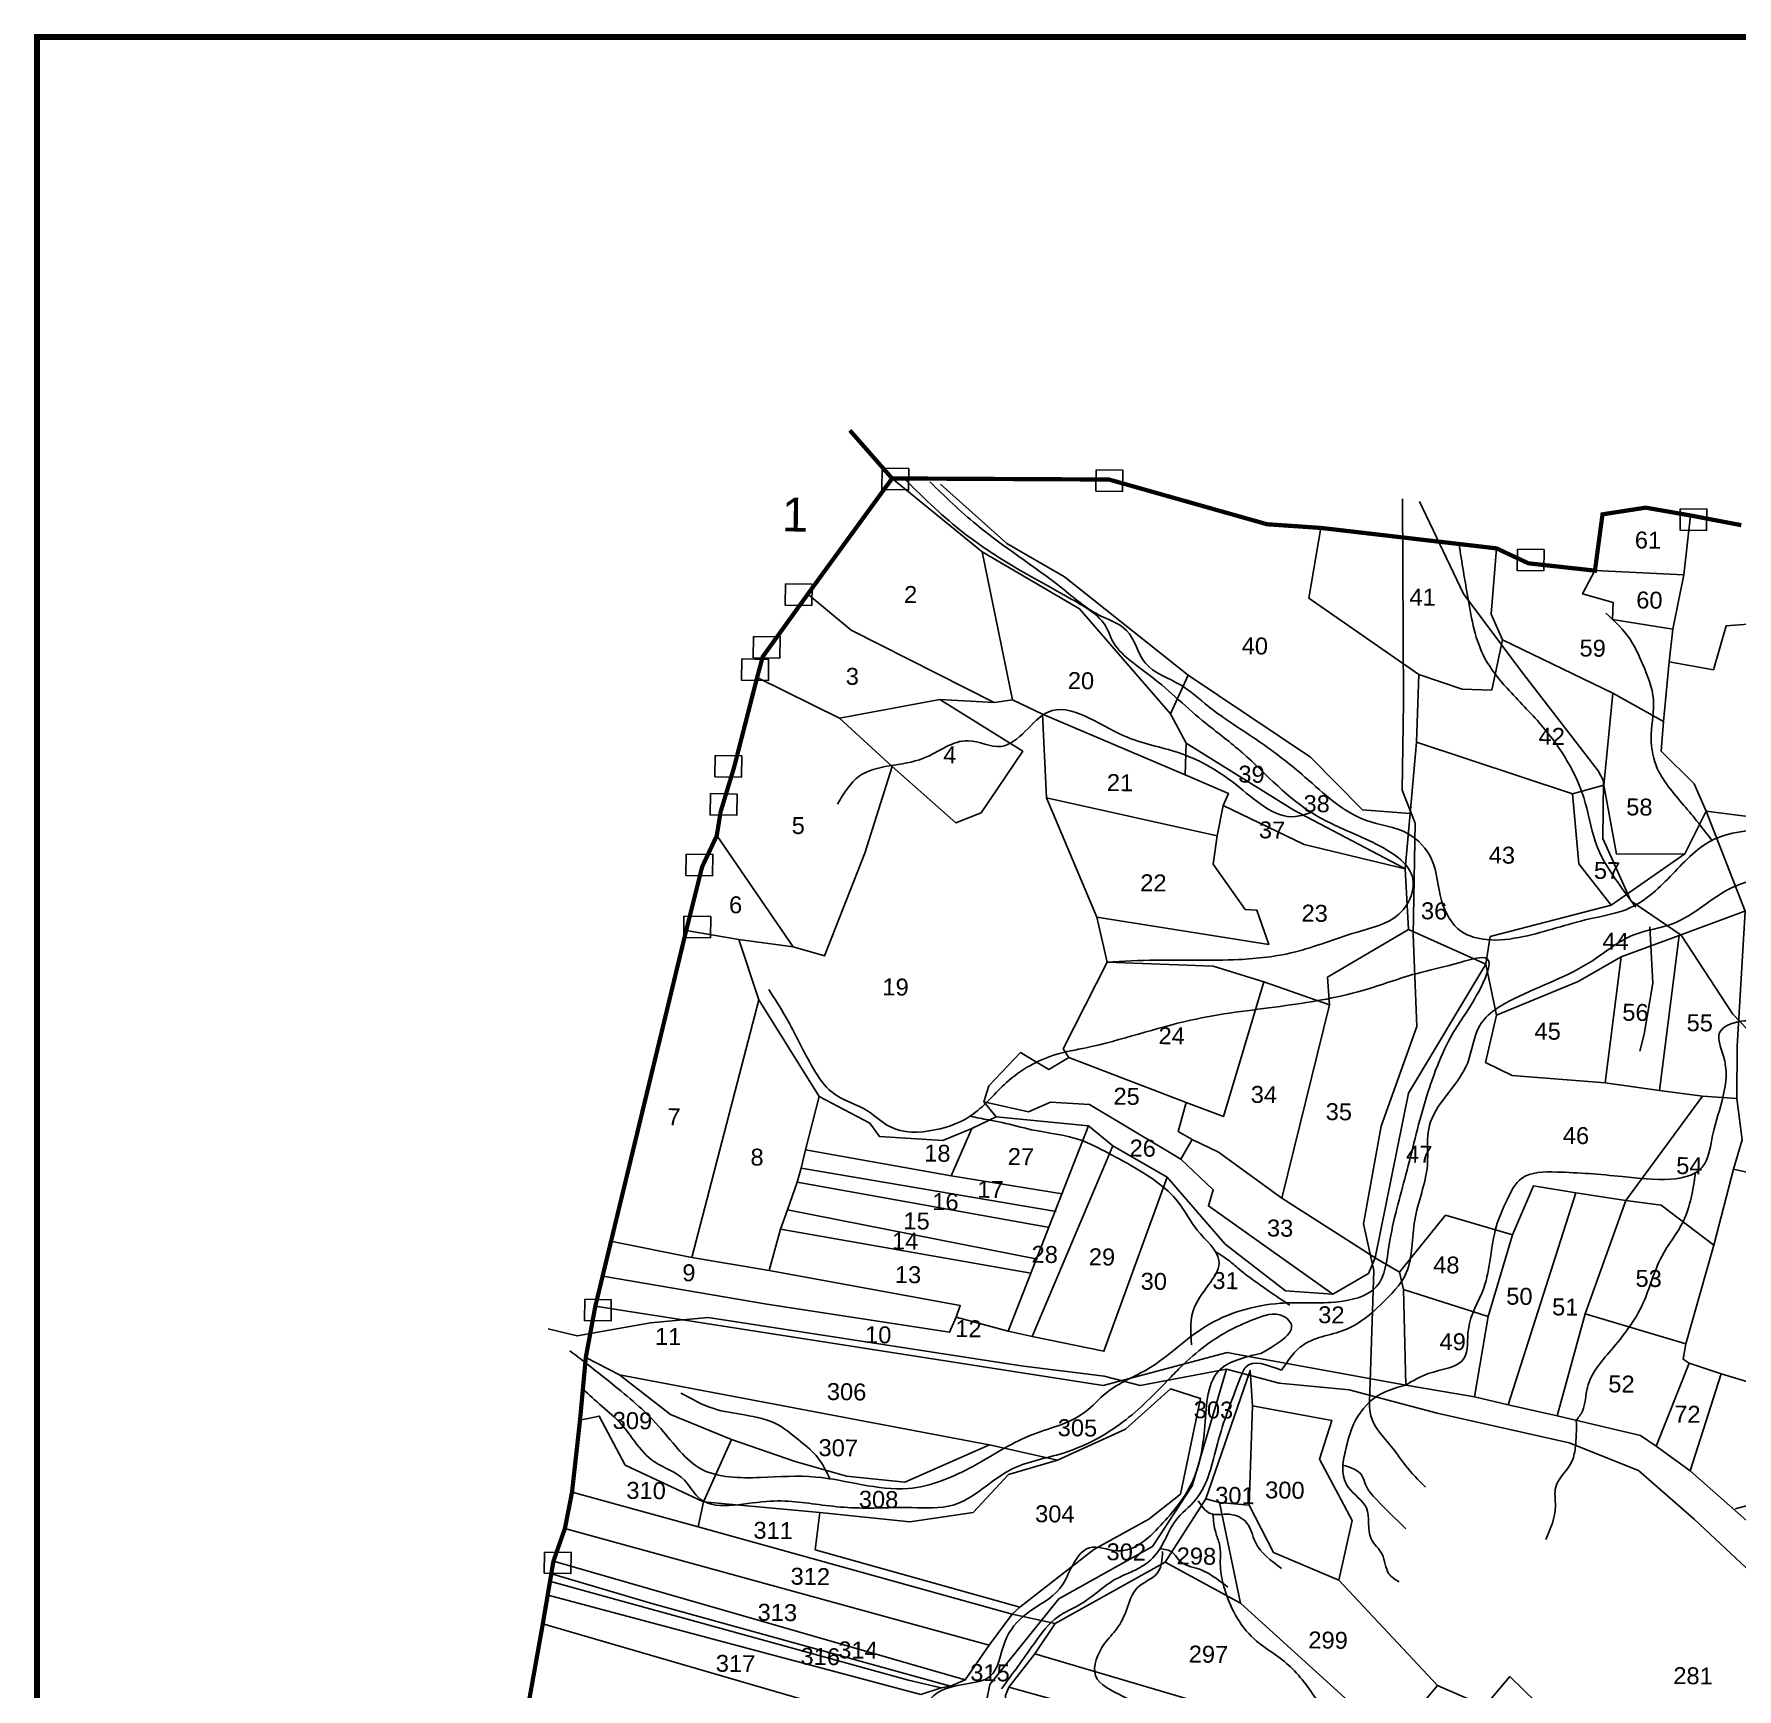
# Model space of a CAD drawing. Header units: inches. Extents: x 188154 to 219324, y 1610300 to 1617572.
# Drawn here: x 188154 to 190195, y 1614279 to 1616262 of the extents above; entities that cross this region are included whole.
import ezdxf
from ezdxf.enums import TextEntityAlignment as Align

# ---------------------------------------------------------------- set-up
doc = ezdxf.new("R2010")
doc.units = ezdxf.units.IN
doc.header["$LTSCALE"] = 15
doc.header["$MEASUREMENT"] = 0
for name, color, linetype in [('PAPER SIZE', 5, 'Continuous'), ('PLOTS', 7, 'Continuous'), ('PLOTS NO', 7, 'Continuous'), ('ROAD', 1, 'Continuous'), ('STREAM', 4, 'Continuous'), ('VILLAGE BOUNDARY STONES', 1, 'Continuous'), ('VILLAGE BOUNDAY', 5, 'Continuous')]:
    doc.layers.add(name, color=color, linetype=linetype)
doc.styles.get("Standard").update_dxf_attribs({"font": 'arial.ttf'})

msp = doc.modelspace()

# ---------------------------------------------------------------- linework, layer by layer
at = {"layer": 'PAPER SIZE', "color": 5, "const_width": 7.11}
msp.add_lwpolyline([(193061.1, 1616258.8), (188158, 1616258.8), (188158, 1611298.8), (193061.1, 1611298.8)], close=True, dxfattribs=at)
at = {"layer": 'PLOTS'}
for points in [[(189182.8, 1615729.8), (189290.9, 1615641.9), (189407.6, 1615573.6), (189516.5, 1615447.5), (189535.1, 1615412.7), (189664.2, 1615332.1), (189789.1, 1615266.8), (189797.7, 1615261.8), (189801.7, 1615189.3), (189894.4, 1615147.6), (189899.8, 1615180.7), (190044.6, 1615218.5), (190132.9, 1615279.8), (190158.7, 1615331.2), (190290, 1615314.2)], [(189803.6, 1615328.1), (189746.6, 1615332.5), (189684.4, 1615395.6), (189537.6, 1615494.2), (189389.6, 1615611.9), (189320.5, 1615651.7), (189240.9, 1615723.1)], [(189914.6, 1615536.4), (190046.6, 1615472.3), (190107.2, 1615438.4), (190114.3, 1615510.1), (190118.6, 1615549.3), (190131.7, 1615614.4), (190139.8, 1615685.4)], [(188972.7, 1615301.7), (189064.2, 1615168.6), (189101.8, 1615157.6), (189150, 1615280.7), (189183, 1615384.7), (189259.3, 1615317), (189289.4, 1615328.9), (189339.5, 1615402.8), (189240.2, 1615464.7), (189305.2, 1615461.2), (189327.2, 1615464.4), (189363, 1615447.2), (189534.1, 1615374.7), (189586, 1615352.4), (189579.6, 1615338), (189676.6, 1615290.9), (189797.7, 1615261.8), (189803.6, 1615328.1), (189811.3, 1615413.8), (189814.1, 1615494.8), (189682.2, 1615586.5), (189696.8, 1615670.5)], [(189081.9, 1615591.3), (189133.7, 1615548), (189305.2, 1615461.2), (189327.2, 1615464.4), (189290.9, 1615641.9)], [(189814.1, 1615494.8), (189866, 1615477.1), (189901.5, 1615476.1), (189914.6, 1615536.4), (189900.8, 1615567.3), (189907.2, 1615646)], [(190114.3, 1615510.1), (190167.2, 1615500.6), (190182.5, 1615553.3), (190314.6, 1615563.3), (190331.5, 1615653.1)], [(190131.7, 1615614.4), (190025.2, 1615619.3), (190010.4, 1615591.6), (190047.2, 1615581.2), (190046.4, 1615560.8), (190118.6, 1615549.3)], [(189537.6, 1615494.2), (189516.5, 1615447.5)], [(189021, 1615491.1), (189119.9, 1615442.5), (189183, 1615384.7)], [(190046.6, 1615472.3), (190035.7, 1615362.2), (190051.2, 1615279.3), (190132.9, 1615279.8)], [(189119.9, 1615442.5), (189240.2, 1615464.7)], [(189363, 1615447.2), (189367.8, 1615347.1), (189428.2, 1615203.8), (189440.7, 1615150.1), (189388, 1615046.1), (189394.5, 1615035.7), (189370.6, 1615021.4), (189336.9, 1615041.6), (189298.7, 1615001.7), (189292.9, 1614982.5), (189307.7, 1614964.7)], [(190107.2, 1615438.4), (190104.5, 1615402.9), (190144, 1615363.7), (190158.7, 1615331.2)], [(189535.1, 1615412.7), (189534.1, 1615374.7)], [(190035.7, 1615362.2), (189998.2, 1615351.8), (189811.3, 1615413.8)], [(189998.2, 1615351.8), (190006.1, 1615268.1), (190044.6, 1615218.5)], [(189367.8, 1615347.1), (189572.4, 1615301.6), (189579.6, 1615338)], [(190158.7, 1615331.2), (190205.2, 1615211.1), (190195.6, 1615049.3), (190195.3, 1614986.6), (190201.5, 1614937.3), (190191.3, 1614902), (190167.7, 1614810.8), (190134.1, 1614692.5), (190130.9, 1614674.2), (190138.3, 1614669.5), (190098.5, 1614569.8)], [(189572.4, 1615301.6), (189567.5, 1615267.7), (189606, 1615213.1), (189620, 1615212.2), (189634.2, 1615171.4), (189428.2, 1615203.8)], [(189907.1, 1615086.7), (190005.2, 1615127), (190056.5, 1615156.3), (190126.3, 1615182), (190211.4, 1615213.7), (190331.7, 1615234.9), (190479.5, 1615184.9), (190503.9, 1615234.5)], [(188936, 1615187.9), (188999.1, 1615177.2), (189064.2, 1615168.6)], [(189440.7, 1615150.1), (189567.5, 1615145.1), (189628.5, 1615126.5), (189707, 1615099), (189704.5, 1615132.2), (189801.7, 1615189.3)], [(188999.1, 1615177.2), (189023.1, 1615104.8), (189095.3, 1614989), (189156, 1614957), (189167.6, 1614941.2), (189243.7, 1614936.3), (189278.3, 1614950.8), (189307.7, 1614964.7), (189418.4, 1614954.1), (189447.3, 1614929.8), (189512.7, 1614892.4), (189582.2, 1614812.2), (189654.4, 1614756), (189711.2, 1614752.1), (189754, 1614777), (189761.9, 1614795.7), (189801.8, 1614993.1), (189894.4, 1615147.6)], [(190102.6, 1614996.1), (190126.3, 1615182)], [(190154.2, 1614989.3), (190102.6, 1614996.1), (190037.4, 1615005.3), (189925.9, 1615014.4), (189894.2, 1615030), (189907.1, 1615086.7), (189894.4, 1615147.6)], [(190056.5, 1615156.3), (190037.4, 1615005.3)], [(189394.5, 1615035.7), (189535.1, 1614981.8), (189579.9, 1614965), (189628.5, 1615126.5)], [(189023.1, 1615104.8), (188942.9, 1614796.1), (188847.3, 1614815.4)], [(189707, 1615099), (189650.1, 1614867.4), (189574.1, 1614922.2), (189542.6, 1614937.4), (189525.8, 1614947.2), (189535.1, 1614981.8)], [(189095.3, 1614989), (189078.9, 1614925), (189073.9, 1614903.2), (189069.1, 1614886.5), (189057.4, 1614853.1), (189049.2, 1614829.9), (189035.3, 1614780.5)], [(189292.9, 1614982.5), (189346.2, 1614970.7), (189372.7, 1614982.4), (189419.3, 1614979.5), (189528.9, 1614913.8), (189542.6, 1614937.4)], [(190062.1, 1614864.5), (190154.2, 1614989.3), (190195.3, 1614986.6)], [(189278.3, 1614950.8), (189253.7, 1614893.8)], [(189322, 1614708), (189418.4, 1614954.1)], [(189078.9, 1614925), (189253.7, 1614893.8), (189386.7, 1614872.5)], [(189447.3, 1614929.8), (189350.6, 1614701.6)], [(189379.4, 1614851.1), (189073.9, 1614903.2)], [(189528.9, 1614913.8), (189567.7, 1614877.3), (189561.9, 1614857.9), (189711.2, 1614752.1)], [(189371.3, 1614832.2), (189069.1, 1614886.5)], [(189259.8, 1614724.7), (189322, 1614708), (189350.6, 1614701.6), (189436.7, 1614683.8), (189512.7, 1614892.4)], [(189926.5, 1614823.4), (189951.4, 1614882), (190002.2, 1614873.7), (190062.1, 1614864.5), (190104.6, 1614858.7), (190167.7, 1614810.8)], [(189761.9, 1614795.7), (189650.1, 1614867.4)], [(189921.1, 1614619.6), (190002.2, 1614873.7)], [(190134.1, 1614692.5), (190013.5, 1614728.7), (190062.1, 1614864.5)], [(189057.4, 1614853.1), (189357.2, 1614794.1)], [(189349.1, 1614777.5), (189049.2, 1614829.9)], [(188942.9, 1614796.1), (189035.3, 1614780.5), (189264.6, 1614738.5), (189259.8, 1614724.7), (189251.8, 1614706.6), (189032.5, 1614740.2), (188836.2, 1614773.9)], [(189790.8, 1614778.7), (189795.6, 1614757.6), (189798.4, 1614643.2), (189880.9, 1614629)], [(189897.4, 1614725.4), (189795.6, 1614757.6)], [(189798.4, 1614643.2), (189599.1, 1614679.3), (189584.3, 1614682.3), (189435.9, 1614642.8), (188827.1, 1614737.6)], [(190013.5, 1614728.7), (189980, 1614606.3)], [(188815.7, 1614676.3), (188855.9, 1614655.3), (188917.1, 1614608), (188990.2, 1614577.8), (189066.6, 1614551.8), (189128.2, 1614534.2), (189198.2, 1614526.8), (189299.4, 1614571.5), (189381.2, 1614553.4), (189462.5, 1614590.4), (189516.6, 1614638.8), (189552.6, 1614627.3), (189528.6, 1614512.5), (189490.4, 1614482.4), (189424.8, 1614446.3), (189335.8, 1614377), (189326.9, 1614368.8), (189378.2, 1614357.4), (189510.3, 1614431.1), (189559, 1614507), (189611.8, 1614660.7), (189614.6, 1614618.4), (189709.7, 1614600.8), (189695, 1614554.5), (189734.4, 1614481), (189718.2, 1614409.4), (189836.7, 1614283.3), (189893.1, 1614258.2), (189923.4, 1614293.8), (190050.4, 1614170.2)], [(190176.6, 1614656.7), (190139.3, 1614540.6)], [(189299.2, 1614571.4), (188855.9, 1614655.3)], [(189614.6, 1614618.4), (189610.6, 1614499.3), (189640, 1614442.6), (189718.2, 1614409.4)], [(188808.8, 1614601.2), (188831.9, 1614606.1), (188862.9, 1614547.4), (188956.6, 1614503.3), (189096.3, 1614490.3), (189204.2, 1614479.4), (189279.8, 1614490.4), (189322.4, 1614536.1), (189381.2, 1614553.4)], [(188990.2, 1614577.8), (188956.6, 1614503.3), (188950.2, 1614473.4)], [(189326.9, 1614368.8), (188950.2, 1614473.4), (188799.2, 1614514.8)], [(189575.4, 1614502.5), (189600.6, 1614381.9), (189510.3, 1614431.1)], [(189610.6, 1614499.3), (189575.4, 1614502.5), (189559, 1614507)], [(190193.3, 1614494.7), (190253.3, 1614510.8), (190292.9, 1614497.5), (190255.2, 1614428.6)], [(189096.3, 1614490.3), (189090.8, 1614445.8), (189335.8, 1614377)], [(188790.7, 1614471.5), (189299.1, 1614331.3)], [(189270.5, 1614289.9), (188776.9, 1614432.1)], [(188773.5, 1614417.3), (188895, 1614381.3), (189253, 1614282.2)], [(189217.4, 1614272.4), (188768.9, 1614392)], [(189241.6, 1614280.4), (189202.4, 1614289.7), (188772.3, 1614408.3)], [(189600.6, 1614381.9), (189772.9, 1614225.3), (189813.8, 1614214.3), (189830.9, 1614229.4), (189809.1, 1614250.3), (189836.7, 1614283.3), (189893.1, 1614258.2), (189868.8, 1614227.6), (189830.9, 1614229.4)], [(189116.8, 1614254.2), (188764.2, 1614357.1)], [(189133.4, 1613701), (189153.2, 1613724.6), (189237.1, 1613804.4), (189240, 1613812.8), (189278.6, 1613827), (189278.2, 1613847.2), (189300.5, 1613928.7), (189302.5, 1613975.3), (189303.9, 1614048.2), (189309.7, 1614123.8), (189307.2, 1614198.3), (189316.1, 1614251.5), (189318.5, 1614265.3), (189318.8, 1614271.1), (189322.8, 1614281.3), (189353.7, 1614321.3), (189378.2, 1614357.4)], [(189326.9, 1614368.8), (189299.1, 1614331.3), (189270.5, 1614289.9), (189253, 1614282.2), (189241.6, 1614280.4), (189217.4, 1614272.4)], [(189735.3, 1614208.3), (189353.7, 1614321.3)], [(189322.8, 1614281.3), (189662.5, 1614186.9)]]:
    msp.add_lwpolyline(points, dxfattribs=at)
at = {"layer": 'PLOTS NO'}
for points in [[(189814.8, 1615702.2), (189867.8, 1615591.5), (189935.8, 1615500.2), (190029.2, 1615379.4), (190035.6, 1615367.3), (190034.7, 1615298.1), (190068.1, 1615223.4), (190128.6, 1615182.3), (190190.6, 1615087.7), (190314.8, 1614958.1), (190419.4, 1614861), (190458.8, 1614790.2), (190560, 1614652.5), (190605.8, 1614612.2), (190635.1, 1614580.5), (190646, 1614554), (190638, 1614475.8), (190630.5, 1614425.7), (190621.6, 1614377.2), (190588.5, 1614308.1), (190569.2, 1614294.4), (190565.3, 1614236.2)], [(190191.3, 1614902), (190394.8, 1614856.2), (190352.9, 1614749.5), (190321.1, 1614642.9), (190314, 1614615.4), (190176.6, 1614656.7), (190138.3, 1614669.5)], [(189761.9, 1614795.7), (189790.8, 1614778.7), (189846.2, 1614846.8), (189926.5, 1614823.4), (189897.4, 1614725.4), (189880.9, 1614629), (189921.1, 1614619.6), (189980, 1614606.3), (190079.9, 1614582.6), (190098.5, 1614569.8), (190139.3, 1614540.6), (190420.6, 1614292.3)]]:
    msp.add_lwpolyline(points, dxfattribs=at)
at = {"layer": 'ROAD'}
for points in [[(189794.4, 1615705.5), (189795.7, 1615461), (189794.2, 1615356.3), (189809.8, 1615316.5), (189807.4, 1615182.8), (189811.7, 1615072.8), (189768.8, 1614953.4), (189747.7, 1614836.6), (189760.2, 1614780.5), (189754.9, 1614623)], [(188770.5, 1614710.5), (188805.2, 1614702.2), (188893.2, 1614717.7), (188962.5, 1614724), (189337.6, 1614666.4), (189436.9, 1614653.7), (189480.1, 1614642.6), (189583.5, 1614662.3)], [(190558.2, 1614192.2), (190424.9, 1614246.3), (190300.7, 1614336), (190144, 1614482.7), (190077.5, 1614540.9), (189994.3, 1614573.9), (189836, 1614609.4), (189730.7, 1614637.5), (189646.7, 1614645.3), (189583.5, 1614662.3), (189542.5, 1614522.6), (189494.8, 1614449.8), (189382.6, 1614387.1), (189300, 1614284.2), (189275.5, 1614164.1), (189284.7, 1614016), (189275.9, 1613901.3), (189252.2, 1613834.9), (189163.7, 1613753.2), (189118.1, 1613719), (189095, 1613614.8), (189070.2, 1613547.8), (188895.7, 1613403.3), (188669.5, 1613200.6)]]:
    msp.add_lwpolyline(points, dxfattribs=at)
at = {"layer": 'STREAM'}
msp.add_lwpolyline([(190091.1, 1615192.5), (190094.5, 1615125), (190084.4, 1615063.7), (190079, 1615043.5)], dxfattribs=at)
for points in [[(189440.7, 1615150.1), (189498.4, 1615152.5), (189598.1, 1615153.2), (189664.9, 1615162.1), (189739, 1615185.7), (189795.8, 1615213.2), (189806.8, 1615250.2), (189767.6, 1615289.1), (189732.1, 1615305.7), (189684.5, 1615329.9), (189597.2, 1615405.7), (189554.6, 1615439.7), (189488.7, 1615496.1), (189445, 1615539), (189441.5, 1615547.6), (189397.6, 1615585.3), (189264.5, 1615667.8), (189195.1, 1615731.8)], [(189228.2, 1615725.7), (189283.9, 1615674.4), (189385.6, 1615598.9), (189433.6, 1615564.7), (189463.8, 1615547.7), (189486.3, 1615508.7), (189528.4, 1615482.3), (189562.1, 1615456.5), (189622.1, 1615415), (189677.7, 1615371.9), (189750.3, 1615320.2), (189801.3, 1615303.9), (189829.5, 1615273.4), (189841.3, 1615223.9), (189865.3, 1615186.8), (189895.1, 1615177.1), (189939.4, 1615180.7), (190018.5, 1615201.8), (190068, 1615215.4), (190118.3, 1615255.7), (190168.2, 1615297.4), (190204.3, 1615307.1), (190287.7, 1615300.9), (190312.6, 1615285.3), (190368.2, 1615270.3), (190470.9, 1615228.4), (190550.5, 1615216.7), (190643.7, 1615222.9), (190756.2, 1615260.5), (190803.1, 1615282.5), (190908.9, 1615277), (190988.2, 1615310.5), (191034.9, 1615351.7), (191112.4, 1615390.8), (191181.7, 1615417.8)], [(189862.3, 1615651.4), (189873.1, 1615585.5), (189893.4, 1615514.2), (189919.9, 1615478.3), (189961.2, 1615433.8), (190013.7, 1615341.2), (190028.3, 1615287.4), (190052.2, 1615246.3), (190074.1, 1615215.8)], [(190165.8, 1615295.7), (190131.9, 1615338), (190098.6, 1615385.6), (190092.7, 1615423.8), (190095.4, 1615464.6), (190082.2, 1615507.5), (190067.7, 1615536.3), (190038.4, 1615568.5)], [(189117.4, 1615339.6), (189143.2, 1615372.8), (189220.6, 1615394.5), (189274, 1615415.5), (189313.4, 1615408.7), (189369.7, 1615449.8), (189460.7, 1615421.3), (189525.7, 1615401.3), (189594.4, 1615363.2), (189665.8, 1615324.6), (189686.3, 1615330)], [(191141.7, 1615378.9), (191090.3, 1615334.4), (190929, 1615260.8), (190828.6, 1615245.1), (190789.7, 1615238.2), (190729.7, 1615199.6), (190635.3, 1615187), (190528.8, 1615198.1), (190444.3, 1615203.9), (190388.3, 1615229.1), (190290.7, 1615251.1), (190188.7, 1615239.1), (190119.3, 1615196.6), (190072, 1615182.9), (190022.1, 1615151.8), (189928.7, 1615106.4), (189887.1, 1615074.2), (189872.7, 1615029.6), (189845.8, 1614988.4), (189826.8, 1614954.2), (189824.4, 1614906.7), (189809.2, 1614840.9), (189799, 1614777.6), (189768.5, 1614739.7), (189728.8, 1614710.6), (189675.9, 1614691.5), (189649.6, 1614660.9)], [(189034.9, 1615117.3), (189055.6, 1615084.1), (189088.6, 1615022.3), (189110.8, 1614994.1), (189154.7, 1614971), (189180, 1614953), (189234, 1614949), (189280.3, 1614968.3), (189319.9, 1615005.7), (189379.1, 1615039.3), (189415.5, 1615047.5), (189540.5, 1615080.5), (189648, 1615097.1), (189747, 1615116.2), (189810.4, 1615136.2), (189863.7, 1615149.7), (189896.1, 1615154), (189885.1, 1615113.4), (189854.6, 1615064.2), (189821.7, 1614983.1), (189798.7, 1614895.6), (189778.6, 1614811.4), (189763.2, 1614760.9), (189713.5, 1614742.7), (189648, 1614741.2), (189558.4, 1614713.4), (189490.3, 1614663.1), (189439.6, 1614633.9), (189414, 1614610.8), (189347.2, 1614582.3), (189280.3, 1614546.2), (189202, 1614519.3), (189091.4, 1614533), (189024.9, 1614532.5), (188954.3, 1614542.5), (188905.6, 1614591), (188851.1, 1614641.7), (188796.7, 1614684.2)], [(189798.4, 1614643.2), (189825.5, 1614656.9), (189868.6, 1614675.5), (189873.5, 1614710.1), (189891.9, 1614759.4), (189906.9, 1614833), (189919.9, 1614865.3), (189937.2, 1614890.9), (189979.4, 1614898.5), (190058.4, 1614893), (190156.9, 1614908.6), (190166.2, 1614942.5), (190179.3, 1615037.5), (190174.3, 1615064.6), (190200.6, 1615079.3), (190253.2, 1615062.7), (190325.7, 1614994.8), (190410.8, 1614974.2), (190467.7, 1614961.4), (190556.6, 1614949.6), (190628.4, 1614979.7), (190691.1, 1615017.3), (190745.6, 1615033.7), (190837.8, 1615045.6), (190908.2, 1615071.1), (191040.6, 1615048.5), (191163.4, 1615077.9), (191199, 1615082.1), (191295.9, 1615116.5), (191389.9, 1615138.9), (191450, 1615160.8)], [(189541.6, 1614691.6), (189545.7, 1614737.6), (189574.6, 1614792.7), (189548.6, 1614828.9), (189528.5, 1614859), (189472.7, 1614904.4), (189442.7, 1614920.8), (189408.1, 1614937), (189350.1, 1614949.3), (189314.7, 1614957.8), (189298.3, 1614961), (189276.9, 1614965.3)], [(190145.7, 1614897), (190131.2, 1614839.7), (190105.2, 1614797.2), (190082.7, 1614740.9), (190044.2, 1614684.6), (190016.2, 1614640.7), (190010.2, 1614612), (190002.5, 1614600.3)], [(189571.6, 1614802.4), (189585.9, 1614792.9), (189598.8, 1614782), (189617.7, 1614767.7), (189638, 1614753.3), (189659.6, 1614739)], [(188812.3, 1614638.6), (188834.9, 1614617.9), (188859, 1614595.6), (188874.4, 1614575.4), (188897.9, 1614551.3), (188933.9, 1614529.4), (188950, 1614509.1), (189032.4, 1614503.8), (189099.2, 1614499.4), (189134.1, 1614496.2), (189206.4, 1614496.4), (189256, 1614499.4), (189323.9, 1614541.2), (189388.1, 1614561.8), (189455.2, 1614595.8), (189512.1, 1614647.8), (189526.1, 1614662.2), (189584.6, 1614707.4), (189617.1, 1614722.2), (189651.5, 1614725.9), (189659.7, 1614719.2), (189624.9, 1614681.2)], [(189624.9, 1614681.2), (189573.8, 1614659.6), (189557.2, 1614589.5), (189540.5, 1614522.9), (189507.9, 1614478.5), (189452, 1614444.6), (189419.5, 1614448.3), (189397.2, 1614423.3), (189384, 1614399.6), (189344, 1614369.2), (189318.2, 1614336.1), (189300.5, 1614294.3), (189269.8, 1614284.7), (189228.9, 1614267.1), (189218.1, 1614241), (189205.4, 1614221.6), (189135.8, 1614243.7), (189075.3, 1614253.1), (189071.3, 1614238.9), (189098.8, 1614222.8), (189109.1, 1614208.8), (189056.9, 1614200.4), (188988, 1614191.8), (188931.3, 1614169.1), (188923, 1614149.2), (188902, 1614120.4), (188887, 1614101.5), (188864.3, 1614082.2), (188834.2, 1614095.9), (188810.3, 1614132.5), (188786.6, 1614146.7), (188755.7, 1614159), (188731.6, 1614174.6)], [(189314, 1614279), (189352.9, 1614333.2), (189382.2, 1614366), (189407.9, 1614380.1), (189449.9, 1614410.1), (189489.9, 1614431.1), (189508.3, 1614454.8), (189522.5, 1614480.7), (189546.6, 1614505.8), (189572.7, 1614572.7), (189600.5, 1614652.7), (189606.6, 1614664.7), (189649.6, 1614660.9)], [(189798.4, 1614643.2), (189763.3, 1614629.5), (189736.4, 1614597), (189726.1, 1614564.3), (189723, 1614542.5), (189729.5, 1614520.9), (189751.3, 1614496), (189757, 1614458.9), (189770, 1614440.6), (189778.3, 1614417.1), (189790.5, 1614407.4)], [(188929.8, 1614633.6), (188969, 1614615), (189005.9, 1614607.4), (189046.1, 1614595.5), (189072.9, 1614575.7), (189094, 1614555.9), (189108.4, 1614530.1)], [(189754.9, 1614628.7), (189757, 1614605.1), (189783.3, 1614566.9), (189798, 1614547), (189822.1, 1614520.7)], [(190002.9, 1614600.8), (190001.7, 1614567.9), (189996.7, 1614549.9), (189978.2, 1614520.9), (189977.9, 1614498.2), (189966.3, 1614458.1)], [(189798.4, 1614471.1), (189763.2, 1614506.3), (189750.5, 1614523.3), (189746.3, 1614534.2), (189722.5, 1614547.4)], [(189549.7, 1614504.6), (189563.4, 1614489.6), (189587.4, 1614488.3), (189607.7, 1614478.3), (189618.2, 1614455.1), (189649.5, 1614423.5)], [(189567.4, 1614488), (189570.7, 1614466.5), (189575.1, 1614452.6), (189576.3, 1614426), (189580.6, 1614401.4), (189616.6, 1614339.1), (189642.5, 1614319.8), (189662.7, 1614303.1), (189696.4, 1614258.7)], [(189507, 1614443.8), (189501, 1614418.3), (189476.2, 1614399.7), (189464.1, 1614374.8), (189452, 1614351), (189437.4, 1614333.3), (189426.7, 1614295), (189459.6, 1614270.1), (189484, 1614256.9), (189565.5, 1614222.5), (189618.6, 1614215.1), (189658.9, 1614202.3), (189697.3, 1614202.3), (189721, 1614213.8), (189746.7, 1614225.2), (189785.7, 1614231.3), (189842.3, 1614212.2), (189884.4, 1614177.7), (189932.2, 1614154), (189948.9, 1614142), (189988.1, 1614127.7), (190036.6, 1614115.3), (190080.4, 1614099.9)], [(189503.4, 1614447), (189518.7, 1614442.7), (189525.8, 1614434.4), (189534.9, 1614427.6), (189547.1, 1614423.9), (189585.2, 1614400.9)]]:
    msp.add_spline(points, degree=3, dxfattribs=at)
at = {"layer": 'VILLAGE BOUNDARY STONES'}
for points in [[(189170.9, 1615742), (189202.8, 1615741.6), (189202.5, 1615716.1), (189170.5, 1615716.6)], [(189427.4, 1615740.1), (189459.4, 1615739.7), (189459.1, 1615714.2), (189427.1, 1615714.6)], [(190127.5, 1615693.5), (190159.4, 1615693.1), (190159.1, 1615667.6), (190127.2, 1615668)], [(189932.3, 1615645.1), (189964.3, 1615644.6), (189963.9, 1615619.2), (189932, 1615619.6)], [(189054.9, 1615603.5), (189086.9, 1615603), (189086.5, 1615577.6), (189054.6, 1615578)], [(189016.8, 1615540.4), (189048.7, 1615540), (189048.4, 1615514.5), (189016.4, 1615514.9)], [(189002.8, 1615513.5), (189034.8, 1615513), (189034.5, 1615487.6), (189002.5, 1615488)], [(188970.8, 1615397.8), (189002.7, 1615397.3), (189002.4, 1615371.9), (188970.4, 1615372.3)], [(188965.1, 1615352.1), (188997, 1615351.6), (188996.7, 1615326.2), (188964.7, 1615326.6)], [(188936.1, 1615279.6), (188968.1, 1615279.1), (188967.7, 1615253.7), (188935.8, 1615254.1)], [(188933.4, 1615205), (188965.4, 1615204.6), (188965, 1615179.1), (188933.1, 1615179.5)], [(188814.4, 1614746), (188846.3, 1614745.5), (188846, 1614720.1), (188814, 1614720.5)], [(188766.2, 1614443.1), (188798.2, 1614442.7), (188797.8, 1614417.2), (188765.9, 1614417.7)]]:
    msp.add_lwpolyline(points, close=True, dxfattribs=at)
at = {"layer": 'VILLAGE BOUNDAY', "const_width": 5.08}
for points in [[(189132.2, 1615787.4), (189182.8, 1615729.8), (189442.8, 1615728.5), (189632.2, 1615674.9), (189696.8, 1615670.5), (189907.2, 1615646), (189945.4, 1615628.1), (190025.2, 1615619.3), (190034.3, 1615686.8), (190086.1, 1615694.8), (190139.8, 1615685.4), (190200.6, 1615673.8)], [(188741.9, 1614232.4), (188764.2, 1614357.1), (188764.2, 1614357.1), (188764.2, 1614357.1), (188764.2, 1614357.1), (188776.9, 1614432.1), (188790.7, 1614471.5), (188799.2, 1614514.8), (188808.8, 1614601.2), (188815.7, 1614676.3), (188827.1, 1614737.6), (188936, 1615187.9), (188955.1, 1615264.2), (188972.7, 1615301.7), (188977.3, 1615330.3), (188993.5, 1615383.8), (189021, 1615491.1), (189027.7, 1615516), (189081.9, 1615591.3), (189182.8, 1615729.8)]]:
    msp.add_lwpolyline(points, dxfattribs=at)

# ---------------------------------------------------------------- texts
at = {"layer": 'PLOTS NO'}
for s, height, p in [('1', 40.6, (189066.5, 1615686.5)), ('61', 20.3, (190088.8, 1615655.9)), ('2', 20.3, (189205, 1615590.7)), ('41', 20.3, (189818.7, 1615587.6)), ('60', 20.3, (190090.5, 1615584)), ('40', 20.3, (189617.6, 1615529.1)), ('59', 20.3, (190022.5, 1615526.4)), ('3', 20.3, (189135.2, 1615492.6)), ('20', 20.3, (189409.2, 1615487.4)), ('42', 20.3, (189973.4, 1615420.7)), ('4', 20.3, (189252, 1615398.5)), ('21', 20.3, (189456, 1615365.2)), ('39', 20.3, (189613.6, 1615375.3)), ('38', 20.3, (189691.7, 1615340)), ('58', 20.3, (190078.5, 1615336)), ('5', 20.3, (189070.4, 1615313.8)), ('37', 20.3, (189638.2, 1615308.5)), ('43', 20.3, (189913.7, 1615278.4)), ('57', 20.3, (190039.8, 1615259.9)), ('22', 20.3, (189496, 1615245.1)), ('6', 20.3, (188995.3, 1615218.8)), ('23', 20.3, (189689.3, 1615208.7)), ('36', 20.3, (189832.5, 1615211.5)), ('44', 20.3, (190050, 1615175.1)), ('19', 20.3, (189187, 1615120.3)), ('56', 20.3, (190073.8, 1615089.9)), ('55', 20.3, (190150.9, 1615077.4)), ('24', 20.3, (189517.9, 1615061.8)), ('45', 20.3, (189968.6, 1615067.4)), ('25', 20.3, (189463.9, 1614989.3)), ('34', 20.3, (189628.5, 1614991.4)), ('7', 20.3, (188921.5, 1614964.7)), ('35', 20.3, (189718.3, 1614970.8)), ('46', 20.3, (190002.5, 1614942.3)), ('8', 20.3, (189021, 1614916.4)), ('18', 20.3, (189237.1, 1614921.1)), ('27', 20.3, (189337.2, 1614917)), ('26', 20.3, (189483.2, 1614927.2)), ('47', 20.3, (189814.6, 1614919.9)), ('54', 20.3, (190138.4, 1614906.1)), ('17', 20.3, (189300.8, 1614877.7)), ('16', 20.3, (189246.8, 1614863)), ('15', 20.3, (189212.2, 1614839.9)), ('33', 20.3, (189647.9, 1614831.3)), ('14', 20.3, (189198.4, 1614815.9)), ('28', 20.3, (189365.8, 1614799.8)), ('29', 20.3, (189434.4, 1614796.8)), ('9', 20.3, (188939.3, 1614777.8)), ('13', 20.3, (189201.9, 1614775.6)), ('30', 20.3, (189496.5, 1614767.5)), ('31', 20.3, (189582.5, 1614768.4)), ('48', 20.3, (189847.1, 1614787.2)), ('53', 20.3, (190089.6, 1614771)), ('50', 20.3, (189934.7, 1614749.6)), ('32', 20.3, (189709.3, 1614727.4)), ('51', 20.3, (189989.6, 1614736.8)), ('12', 20.3, (189274.3, 1614710.8)), ('11', 20.3, (188914.4, 1614701.4)), ('10', 20.3, (189166.2, 1614703.5)), ('49', 20.3, (189854.7, 1614695.2)), ('306', 20.3, (189128.3, 1614635.2)), ('52', 20.3, (190057, 1614644.5)), ('303', 20.3, (189568, 1614613.4)), ('72', 20.3, (190136, 1614608.3)), ('309', 20.3, (188871.6, 1614600.6)), ('305', 20.3, (189405, 1614591.9)), ('307', 20.3, (189118.3, 1614568)), ('310', 20.3, (188888, 1614516.8)), ('308', 20.3, (189166.6, 1614506.2)), ('301', 20.3, (189593.7, 1614510.9)), ('300', 20.3, (189653.6, 1614517.3)), ('304', 20.3, (189377.9, 1614488.8)), ('311', 20.3, (189040.3, 1614469)), ('302', 20.3, (189463.5, 1614443.2)), ('298', 20.3, (189547.6, 1614438.2)), ('312', 20.3, (189084.8, 1614413.9)), ('313', 20.3, (189045.3, 1614370.7)), ('314', 20.3, (189142, 1614325.6)), ('297', 20.3, (189562, 1614320.6)), ('299', 20.3, (189705.4, 1614337.5)), ('317', 20.3, (188995.2, 1614309.5)), ('316', 20.3, (189096.8, 1614317.9)), ('315', 20.3, (189300.2, 1614298.5)), ('281', 20.3, (190142.8, 1614294.8))]:
    msp.add_text(s, height=height, rotation=359.2356, dxfattribs=at).set_placement(p, align=Align.MIDDLE_CENTER)

doc.saveas('drawing.dxf')
